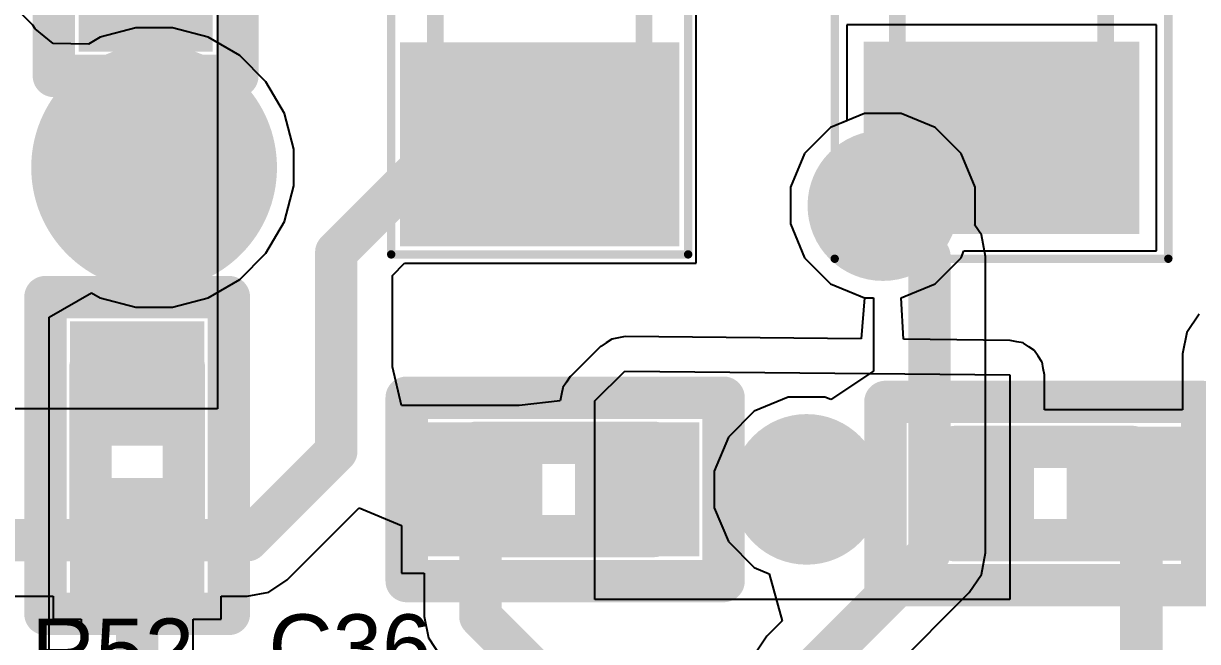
# Model space of a CAD drawing. Header units: inches. Extents: x 2.95 to 6.74, y 1.23 to 4.83.
# Drawn here: x 5.1212 to 5.3983, y 4.1571 to 4.303 of the extents above; entities that cross this region are included whole.
import ezdxf

# ---------------------------------------------------------------- set-up
doc = ezdxf.new("R2010")
doc.units = ezdxf.units.IN
doc.header["$MEASUREMENT"] = 0
for name, color, linetype in [('Bottom Layer', 5, 'Continuous'), ('Bottom Solder', 6, 'Continuous'), ('GND', 76, 'Continuous'), ('Mechanical 10', 56, 'Continuous'), ('Mechanical 12', 56, 'Continuous'), ('Mechanical 15', 56, 'Continuous'), ('PWR', 16, 'Continuous'), ('Top 3D Body', 56, 'Continuous'), ('Top Layer', 1, 'Continuous'), ('Top Overlay', 2, 'Continuous'), ('Top Paste', 8, 'Continuous'), ('Top Solder', 216, 'Continuous'), ('Via Holes', 16, 'Continuous')]:
    doc.layers.add(name, color=color, linetype=linetype)
doc.styles.add('Arial', font='', dxfattribs={"height": 0.2})
doc.styles.get('Arial').set_extended_font_data('Arial')

# ---------------------------------------------------------------- blocks, each defined once
blk = doc.blocks.new('RESC2012X50N_83')
at = {"layer": 'Top Layer'}
for points in [[(-0.05807, -0.02854), (-0.05807, 0.02854), (-0.02067, 0.02854), (-0.02067, -0.02854)], [(0.02067, -0.02854), (0.02067, 0.02854), (0.05807, 0.02854), (0.05807, -0.02854)]]:
    blk.add_hatch(color=1, dxfattribs=at).paths.add_polyline_path(points)
at = {"layer": 'Top Paste'}
for points in [[(-0.05807, -0.02854), (-0.05807, 0.02854), (-0.02067, 0.02854), (-0.02067, -0.02854)], [(0.02067, -0.02854), (0.02067, 0.02854), (0.05807, 0.02854), (0.05807, -0.02854)]]:
    blk.add_hatch(color=8, dxfattribs=at).paths.add_polyline_path(points)
at = {"layer": 'Top Solder'}
for points in [[(-0.06207, -0.03254), (-0.06207, 0.03254), (-0.01667, 0.03254), (-0.01667, -0.03254)], [(0.01667, -0.03254), (0.01667, 0.03254), (0.06207, 0.03254), (0.06207, -0.03254)]]:
    blk.add_hatch(color=216, dxfattribs=at).paths.add_polyline_path(points)
at = {"layer": 'Mechanical 15'}
for points in [[(-0.06791, -0.03937, 0.00197, 0.00197, 0), (-0.06791, 0.03937, 0.00197, 0.00197, 0)], [(0.06791, 0.03937, 0.00197, 0.00197, 0), (-0.06791, 0.03937, 0.00197, 0.00197, 0)], [(0.06791, -0.03937, 0.00197, 0.00197, 0), (0.06791, 0.03937, 0.00197, 0.00197, 0)], [(0.06791, -0.03937, 0.00197, 0.00197, 0), (-0.06791, -0.03937, 0.00197, 0.00197, 0)]]:
    blk.add_lwpolyline(points, format="xyseb", dxfattribs=at)
for points in [[(-0.06841, 0.03937, 0.000984, 0.000984, 1), (-0.06742, 0.03937, 0.000984, 0.000984, 1)], [(-0.06841, 0.03937, 0.000984, 0.000984, 1), (-0.06742, 0.03937, 0.000984, 0.000984, 1)], [(0.06742, 0.03937, 0.000984, 0.000984, 1), (0.06841, 0.03937, 0.000984, 0.000984, 1)], [(0.06742, 0.03937, 0.000984, 0.000984, 1), (0.06841, 0.03937, 0.000984, 0.000984, 1)], [(-0.06841, -0.03937, 0.000984, 0.000984, 1), (-0.06742, -0.03937, 0.000984, 0.000984, 1)], [(-0.06841, -0.03937, 0.000984, 0.000984, 1), (-0.06742, -0.03937, 0.000984, 0.000984, 1)], [(0.06742, -0.03937, 0.000984, 0.000984, 1), (0.06841, -0.03937, 0.000984, 0.000984, 1)], [(0.06742, -0.03937, 0.000984, 0.000984, 1), (0.06841, -0.03937, 0.000984, 0.000984, 1)]]:
    blk.add_lwpolyline(points, format="xyseb", close=True, dxfattribs=at)
at = {"layer": 'Top 3D Body'}
for points in [[(-0.04035, -0.02461, 0.00394, 0.00394, 0), (-0.04035, 0.02461, 0.00394, 0.00394, 0)], [(0.04035, 0.02461, 0.00394, 0.00394, 0), (-0.04035, 0.02461, 0.00394, 0.00394, 0)], [(0.04035, -0.02461, 0.00394, 0.00394, 0), (0.04035, 0.02461, 0.00394, 0.00394, 0)], [(0.04035, -0.02461, 0.00394, 0.00394, 0), (-0.04035, -0.02461, 0.00394, 0.00394, 0)]]:
    blk.add_lwpolyline(points, format="xyseb", dxfattribs=at)
for points in [[(-0.04134, 0.02461, 0.00197, 0.00197, 1), (-0.03937, 0.02461, 0.00197, 0.00197, 1)], [(-0.04134, 0.02461, 0.00197, 0.00197, 1), (-0.03937, 0.02461, 0.00197, 0.00197, 1)], [(0.03937, 0.02461, 0.00197, 0.00197, 1), (0.04134, 0.02461, 0.00197, 0.00197, 1)], [(0.03937, 0.02461, 0.00197, 0.00197, 1), (0.04134, 0.02461, 0.00197, 0.00197, 1)], [(-0.04134, -0.02461, 0.00197, 0.00197, 1), (-0.03937, -0.02461, 0.00197, 0.00197, 1)], [(-0.04134, -0.02461, 0.00197, 0.00197, 1), (-0.03937, -0.02461, 0.00197, 0.00197, 1)], [(0.03937, -0.02461, 0.00197, 0.00197, 1), (0.04134, -0.02461, 0.00197, 0.00197, 1)], [(0.03937, -0.02461, 0.00197, 0.00197, 1), (0.04134, -0.02461, 0.00197, 0.00197, 1)]]:
    blk.add_lwpolyline(points, format="xyseb", close=True, dxfattribs=at)
at = {"layer": 'Top Overlay'}
blk.add_lwpolyline([(0, -0.02067, 0.00787, 0.00787, 0), (0, 0.02067, 0.00787, 0.00787, 0)], format="xyseb", dxfattribs=at)
for points in [[(-0.00197, 0.02067, 0.00394, 0.00394, 1), (0.00197, 0.02067, 0.00394, 0.00394, 1)], [(-0.00197, -0.02067, 0.00394, 0.00394, 1), (0.00197, -0.02067, 0.00394, 0.00394, 1)]]:
    blk.add_lwpolyline(points, format="xyseb", close=True, dxfattribs=at)
blk = doc.blocks.new('CAPC1005X55N_141')
at = {"layer": 'Top Layer'}
for points in [[(-0.03063, 0.01181), (-0.00937, 0.01181), (-0.00937, -0.01181), (-0.03063, -0.01181)], [(0.00638, 0.01181), (0.02764, 0.01181), (0.02764, -0.01181), (0.00638, -0.01181)]]:
    blk.add_hatch(color=1, dxfattribs=at).paths.add_polyline_path(points)
at = {"layer": 'Top Paste'}
for points in [[(-0.03063, 0.01181), (-0.00937, 0.01181), (-0.00937, -0.01181), (-0.03063, -0.01181)], [(0.00638, 0.01181), (0.02764, 0.01181), (0.02764, -0.01181), (0.00638, -0.01181)]]:
    blk.add_hatch(color=8, dxfattribs=at).paths.add_polyline_path(points)
at = {"layer": 'Top Solder'}
for points in [[(-0.03465, 0.01583), (-0.00535, 0.01583), (-0.00535, -0.01583), (-0.03465, -0.01583)], [(0.00236, 0.01583), (0.03165, 0.01583), (0.03165, -0.01583), (0.00236, -0.01583)]]:
    blk.add_hatch(color=216, dxfattribs=at).paths.add_polyline_path(points)
at = {"layer": 'Mechanical 10'}
for points in [[(-0.02087, 0.01102, 0.01, 0.01, 0), (-0.02087, -0.01102, 0.01, 0.01, 0)], [(-0.02087, 0.01102, 0.01, 0.01, 0), (0.02087, 0.01102, 0.01, 0.01, 0)], [(0.02087, 0.01102, 0.01, 0.01, 0), (0.02087, -0.01102, 0.01, 0.01, 0)], [(-0.02087, -0.01102, 0.01, 0.01, 0), (0.02087, -0.01102, 0.01, 0.01, 0)]]:
    blk.add_lwpolyline(points, format="xyseb", dxfattribs=at)
for points in [[(-0.02337, 0.01102, 0.005, 0.005, 1), (-0.01837, 0.01102, 0.005, 0.005, 1)], [(-0.02337, 0.01102, 0.005, 0.005, 1), (-0.01837, 0.01102, 0.005, 0.005, 1)], [(0.01837, 0.01102, 0.005, 0.005, 1), (0.02337, 0.01102, 0.005, 0.005, 1)], [(0.01837, 0.01102, 0.005, 0.005, 1), (0.02337, 0.01102, 0.005, 0.005, 1)], [(-0.02337, -0.01102, 0.005, 0.005, 1), (-0.01837, -0.01102, 0.005, 0.005, 1)], [(-0.02337, -0.01102, 0.005, 0.005, 1), (-0.01837, -0.01102, 0.005, 0.005, 1)], [(0.01837, -0.01102, 0.005, 0.005, 1), (0.02337, -0.01102, 0.005, 0.005, 1)], [(0.01837, -0.01102, 0.005, 0.005, 1), (0.02337, -0.01102, 0.005, 0.005, 1)]]:
    blk.add_lwpolyline(points, format="xyseb", close=True, dxfattribs=at)
at = {"layer": 'Mechanical 12'}
for points in [[(-0.0374, 0.02165, 0.01, 0.01, 0), (-0.0374, -0.02165, 0.01, 0.01, 0)], [(-0.0374, 0.02165, 0.01, 0.01, 0), (0.0374, 0.02165, 0.01, 0.01, 0)], [(0.0374, 0.02165, 0.01, 0.01, 0), (0.0374, -0.02165, 0.01, 0.01, 0)], [(-0.0374, -0.02165, 0.01, 0.01, 0), (0.0374, -0.02165, 0.01, 0.01, 0)]]:
    blk.add_lwpolyline(points, format="xyseb", dxfattribs=at)
for points in [[(-0.0399, 0.02165, 0.005, 0.005, 1), (-0.0349, 0.02165, 0.005, 0.005, 1)], [(-0.0399, 0.02165, 0.005, 0.005, 1), (-0.0349, 0.02165, 0.005, 0.005, 1)], [(0.0349, 0.02165, 0.005, 0.005, 1), (0.0399, 0.02165, 0.005, 0.005, 1)], [(0.0349, 0.02165, 0.005, 0.005, 1), (0.0399, 0.02165, 0.005, 0.005, 1)], [(-0.0399, -0.02165, 0.005, 0.005, 1), (-0.0349, -0.02165, 0.005, 0.005, 1)], [(-0.0399, -0.02165, 0.005, 0.005, 1), (-0.0349, -0.02165, 0.005, 0.005, 1)], [(0.0349, -0.02165, 0.005, 0.005, 1), (0.0399, -0.02165, 0.005, 0.005, 1)], [(0.0349, -0.02165, 0.005, 0.005, 1), (0.0399, -0.02165, 0.005, 0.005, 1)]]:
    blk.add_lwpolyline(points, format="xyseb", close=True, dxfattribs=at)
blk = doc.blocks.new('CAPC2012X94N_145')
at = {"layer": 'Top Layer'}
for points in [[(-0.05197, -0.02894), (-0.05197, 0.02894), (-0.01181, 0.02894), (-0.01181, -0.02894)], [(0.01181, -0.02894), (0.01181, 0.02894), (0.05197, 0.02894), (0.05197, -0.02894)]]:
    blk.add_hatch(color=1, dxfattribs=at).paths.add_polyline_path(points)
at = {"layer": 'Top Paste'}
for points in [[(-0.05197, -0.02894), (-0.05197, 0.02894), (-0.01181, 0.02894), (-0.01181, -0.02894)], [(0.01181, -0.02894), (0.01181, 0.02894), (0.05197, 0.02894), (0.05197, -0.02894)]]:
    blk.add_hatch(color=8, dxfattribs=at).paths.add_polyline_path(points)
at = {"layer": 'Top Solder'}
for points in [[(-0.05597, -0.03294), (-0.05597, 0.03294), (-0.00781, 0.03294), (-0.00781, -0.03294)], [(0.00781, -0.03294), (0.00781, 0.03294), (0.05597, 0.03294), (0.05597, -0.03294)]]:
    blk.add_hatch(color=216, dxfattribs=at).paths.add_polyline_path(points)
at = {"layer": 'Mechanical 15'}
for points in [[(-0.05787, -0.03504, 0.00197, 0.00197, 0), (-0.05787, 0.03504, 0.00197, 0.00197, 0)], [(0.05787, 0.03504, 0.00197, 0.00197, 0), (-0.05787, 0.03504, 0.00197, 0.00197, 0)], [(0.05787, -0.03504, 0.00197, 0.00197, 0), (0.05787, 0.03504, 0.00197, 0.00197, 0)], [(0.05787, -0.03504, 0.00197, 0.00197, 0), (-0.05787, -0.03504, 0.00197, 0.00197, 0)]]:
    blk.add_lwpolyline(points, format="xyseb", dxfattribs=at)
for points in [[(-0.05837, 0.03504, 0.000984, 0.000984, 1), (-0.05738, 0.03504, 0.000984, 0.000984, 1)], [(-0.05837, 0.03504, 0.000984, 0.000984, 1), (-0.05738, 0.03504, 0.000984, 0.000984, 1)], [(0.05738, 0.03504, 0.000984, 0.000984, 1), (0.05837, 0.03504, 0.000984, 0.000984, 1)], [(0.05738, 0.03504, 0.000984, 0.000984, 1), (0.05837, 0.03504, 0.000984, 0.000984, 1)], [(-0.05837, -0.03504, 0.000984, 0.000984, 1), (-0.05738, -0.03504, 0.000984, 0.000984, 1)], [(-0.05837, -0.03504, 0.000984, 0.000984, 1), (-0.05738, -0.03504, 0.000984, 0.000984, 1)], [(0.05738, -0.03504, 0.000984, 0.000984, 1), (0.05837, -0.03504, 0.000984, 0.000984, 1)], [(0.05738, -0.03504, 0.000984, 0.000984, 1), (0.05837, -0.03504, 0.000984, 0.000984, 1)]]:
    blk.add_lwpolyline(points, format="xyseb", close=True, dxfattribs=at)
at = {"layer": 'Top 3D Body'}
for points in [[(-0.03957, -0.02461, 0.00394, 0.00394, 0), (-0.03957, 0.02461, 0.00394, 0.00394, 0)], [(0.03957, 0.02461, 0.00394, 0.00394, 0), (-0.03957, 0.02461, 0.00394, 0.00394, 0)], [(0.03957, -0.02461, 0.00394, 0.00394, 0), (0.03957, 0.02461, 0.00394, 0.00394, 0)], [(0.03957, -0.02461, 0.00394, 0.00394, 0), (-0.03957, -0.02461, 0.00394, 0.00394, 0)]]:
    blk.add_lwpolyline(points, format="xyseb", dxfattribs=at)
for points in [[(-0.04055, 0.02461, 0.00197, 0.00197, 1), (-0.03858, 0.02461, 0.00197, 0.00197, 1)], [(-0.04055, 0.02461, 0.00197, 0.00197, 1), (-0.03858, 0.02461, 0.00197, 0.00197, 1)], [(0.03858, 0.02461, 0.00197, 0.00197, 1), (0.04055, 0.02461, 0.00197, 0.00197, 1)], [(0.03858, 0.02461, 0.00197, 0.00197, 1), (0.04055, 0.02461, 0.00197, 0.00197, 1)], [(-0.04055, -0.02461, 0.00197, 0.00197, 1), (-0.03858, -0.02461, 0.00197, 0.00197, 1)], [(-0.04055, -0.02461, 0.00197, 0.00197, 1), (-0.03858, -0.02461, 0.00197, 0.00197, 1)], [(0.03858, -0.02461, 0.00197, 0.00197, 1), (0.04055, -0.02461, 0.00197, 0.00197, 1)], [(0.03858, -0.02461, 0.00197, 0.00197, 1), (0.04055, -0.02461, 0.00197, 0.00197, 1)]]:
    blk.add_lwpolyline(points, format="xyseb", close=True, dxfattribs=at)
blk = doc.blocks.new('CAPC1005X55N_149')
at = {"layer": 'Top Layer'}
for points in [[(-0.03063, 0.01181), (-0.00937, 0.01181), (-0.00937, -0.01181), (-0.03063, -0.01181)], [(0.00638, 0.01181), (0.02764, 0.01181), (0.02764, -0.01181), (0.00638, -0.01181)]]:
    blk.add_hatch(color=1, dxfattribs=at).paths.add_polyline_path(points)
at = {"layer": 'Top Paste'}
for points in [[(-0.03063, 0.01181), (-0.00937, 0.01181), (-0.00937, -0.01181), (-0.03063, -0.01181)], [(0.00638, 0.01181), (0.02764, 0.01181), (0.02764, -0.01181), (0.00638, -0.01181)]]:
    blk.add_hatch(color=8, dxfattribs=at).paths.add_polyline_path(points)
at = {"layer": 'Top Solder'}
for points in [[(-0.03465, 0.01583), (-0.00535, 0.01583), (-0.00535, -0.01583), (-0.03465, -0.01583)], [(0.00236, 0.01583), (0.03165, 0.01583), (0.03165, -0.01583), (0.00236, -0.01583)]]:
    blk.add_hatch(color=216, dxfattribs=at).paths.add_polyline_path(points)
at = {"layer": 'Mechanical 10'}
for points in [[(-0.02087, -0.01102, 0.01, 0.01, 0), (-0.02087, 0.01102, 0.01, 0.01, 0)], [(0.02087, 0.01102, 0.01, 0.01, 0), (-0.02087, 0.01102, 0.01, 0.01, 0)], [(0.02087, -0.01102, 0.01, 0.01, 0), (0.02087, 0.01102, 0.01, 0.01, 0)], [(0.02087, -0.01102, 0.01, 0.01, 0), (-0.02087, -0.01102, 0.01, 0.01, 0)]]:
    blk.add_lwpolyline(points, format="xyseb", dxfattribs=at)
for points in [[(-0.02337, 0.01102, 0.005, 0.005, 1), (-0.01837, 0.01102, 0.005, 0.005, 1)], [(-0.02337, 0.01102, 0.005, 0.005, 1), (-0.01837, 0.01102, 0.005, 0.005, 1)], [(0.01837, 0.01102, 0.005, 0.005, 1), (0.02337, 0.01102, 0.005, 0.005, 1)], [(0.01837, 0.01102, 0.005, 0.005, 1), (0.02337, 0.01102, 0.005, 0.005, 1)], [(-0.02337, -0.01102, 0.005, 0.005, 1), (-0.01837, -0.01102, 0.005, 0.005, 1)], [(-0.02337, -0.01102, 0.005, 0.005, 1), (-0.01837, -0.01102, 0.005, 0.005, 1)], [(0.01837, -0.01102, 0.005, 0.005, 1), (0.02337, -0.01102, 0.005, 0.005, 1)], [(0.01837, -0.01102, 0.005, 0.005, 1), (0.02337, -0.01102, 0.005, 0.005, 1)]]:
    blk.add_lwpolyline(points, format="xyseb", close=True, dxfattribs=at)
at = {"layer": 'Mechanical 12'}
for points in [[(-0.0374, -0.02165, 0.01, 0.01, 0), (-0.0374, 0.02165, 0.01, 0.01, 0)], [(0.0374, 0.02165, 0.01, 0.01, 0), (-0.0374, 0.02165, 0.01, 0.01, 0)], [(0.0374, -0.02165, 0.01, 0.01, 0), (0.0374, 0.02165, 0.01, 0.01, 0)], [(0.0374, -0.02165, 0.01, 0.01, 0), (-0.0374, -0.02165, 0.01, 0.01, 0)]]:
    blk.add_lwpolyline(points, format="xyseb", dxfattribs=at)
for points in [[(-0.0399, 0.02165, 0.005, 0.005, 1), (-0.0349, 0.02165, 0.005, 0.005, 1)], [(-0.0399, 0.02165, 0.005, 0.005, 1), (-0.0349, 0.02165, 0.005, 0.005, 1)], [(0.0349, 0.02165, 0.005, 0.005, 1), (0.0399, 0.02165, 0.005, 0.005, 1)], [(0.0349, 0.02165, 0.005, 0.005, 1), (0.0399, 0.02165, 0.005, 0.005, 1)], [(-0.0399, -0.02165, 0.005, 0.005, 1), (-0.0349, -0.02165, 0.005, 0.005, 1)], [(-0.0399, -0.02165, 0.005, 0.005, 1), (-0.0349, -0.02165, 0.005, 0.005, 1)], [(0.0349, -0.02165, 0.005, 0.005, 1), (0.0399, -0.02165, 0.005, 0.005, 1)], [(0.0349, -0.02165, 0.005, 0.005, 1), (0.0399, -0.02165, 0.005, 0.005, 1)]]:
    blk.add_lwpolyline(points, format="xyseb", close=True, dxfattribs=at)
blk = doc.blocks.new('CAPC1005X55N_155')
at = {"layer": 'Top Layer'}
for points in [[(-0.03063, 0.01181), (-0.00937, 0.01181), (-0.00937, -0.01181), (-0.03063, -0.01181)], [(0.00638, 0.01181), (0.02764, 0.01181), (0.02764, -0.01181), (0.00638, -0.01181)]]:
    blk.add_hatch(color=1, dxfattribs=at).paths.add_polyline_path(points)
at = {"layer": 'Top Paste'}
for points in [[(-0.03063, 0.01181), (-0.00937, 0.01181), (-0.00937, -0.01181), (-0.03063, -0.01181)], [(0.00638, 0.01181), (0.02764, 0.01181), (0.02764, -0.01181), (0.00638, -0.01181)]]:
    blk.add_hatch(color=8, dxfattribs=at).paths.add_polyline_path(points)
at = {"layer": 'Top Solder'}
for points in [[(-0.03465, 0.01583), (-0.00535, 0.01583), (-0.00535, -0.01583), (-0.03465, -0.01583)], [(0.00236, 0.01583), (0.03165, 0.01583), (0.03165, -0.01583), (0.00236, -0.01583)]]:
    blk.add_hatch(color=216, dxfattribs=at).paths.add_polyline_path(points)
at = {"layer": 'Mechanical 10'}
for points in [[(-0.02087, 0.01102, 0.01, 0.01, 0), (-0.02087, -0.01102, 0.01, 0.01, 0)], [(0.02087, 0.01102, 0.01, 0.01, 0), (-0.02087, 0.01102, 0.01, 0.01, 0)], [(0.02087, 0.01102, 0.01, 0.01, 0), (0.02087, -0.01102, 0.01, 0.01, 0)], [(0.02087, -0.01102, 0.01, 0.01, 0), (-0.02087, -0.01102, 0.01, 0.01, 0)]]:
    blk.add_lwpolyline(points, format="xyseb", dxfattribs=at)
for points in [[(-0.02337, 0.01102, 0.005, 0.005, 1), (-0.01837, 0.01102, 0.005, 0.005, 1)], [(-0.02337, 0.01102, 0.005, 0.005, 1), (-0.01837, 0.01102, 0.005, 0.005, 1)], [(0.01837, 0.01102, 0.005, 0.005, 1), (0.02337, 0.01102, 0.005, 0.005, 1)], [(0.01837, 0.01102, 0.005, 0.005, 1), (0.02337, 0.01102, 0.005, 0.005, 1)], [(-0.02337, -0.01102, 0.005, 0.005, 1), (-0.01837, -0.01102, 0.005, 0.005, 1)], [(-0.02337, -0.01102, 0.005, 0.005, 1), (-0.01837, -0.01102, 0.005, 0.005, 1)], [(0.01837, -0.01102, 0.005, 0.005, 1), (0.02337, -0.01102, 0.005, 0.005, 1)], [(0.01837, -0.01102, 0.005, 0.005, 1), (0.02337, -0.01102, 0.005, 0.005, 1)]]:
    blk.add_lwpolyline(points, format="xyseb", close=True, dxfattribs=at)
at = {"layer": 'Mechanical 12'}
for points in [[(-0.0374, 0.02165, 0.01, 0.01, 0), (-0.0374, -0.02165, 0.01, 0.01, 0)], [(0.0374, 0.02165, 0.01, 0.01, 0), (-0.0374, 0.02165, 0.01, 0.01, 0)], [(0.0374, 0.02165, 0.01, 0.01, 0), (0.0374, -0.02165, 0.01, 0.01, 0)], [(0.0374, -0.02165, 0.01, 0.01, 0), (-0.0374, -0.02165, 0.01, 0.01, 0)]]:
    blk.add_lwpolyline(points, format="xyseb", dxfattribs=at)
for points in [[(-0.0399, 0.02165, 0.005, 0.005, 1), (-0.0349, 0.02165, 0.005, 0.005, 1)], [(-0.0399, 0.02165, 0.005, 0.005, 1), (-0.0349, 0.02165, 0.005, 0.005, 1)], [(0.0349, 0.02165, 0.005, 0.005, 1), (0.0399, 0.02165, 0.005, 0.005, 1)], [(0.0349, 0.02165, 0.005, 0.005, 1), (0.0399, 0.02165, 0.005, 0.005, 1)], [(-0.0399, -0.02165, 0.005, 0.005, 1), (-0.0349, -0.02165, 0.005, 0.005, 1)], [(-0.0399, -0.02165, 0.005, 0.005, 1), (-0.0349, -0.02165, 0.005, 0.005, 1)], [(0.0349, -0.02165, 0.005, 0.005, 1), (0.0399, -0.02165, 0.005, 0.005, 1)], [(0.0349, -0.02165, 0.005, 0.005, 1), (0.0399, -0.02165, 0.005, 0.005, 1)]]:
    blk.add_lwpolyline(points, format="xyseb", close=True, dxfattribs=at)
blk = doc.blocks.new('CAPC1005X55N_161')
at = {"layer": 'Top Layer'}
for points in [[(-0.03063, 0.01181), (-0.00937, 0.01181), (-0.00937, -0.01181), (-0.03063, -0.01181)], [(0.00638, 0.01181), (0.02764, 0.01181), (0.02764, -0.01181), (0.00638, -0.01181)]]:
    blk.add_hatch(color=1, dxfattribs=at).paths.add_polyline_path(points)
at = {"layer": 'Top Paste'}
for points in [[(-0.03063, 0.01181), (-0.00937, 0.01181), (-0.00937, -0.01181), (-0.03063, -0.01181)], [(0.00638, 0.01181), (0.02764, 0.01181), (0.02764, -0.01181), (0.00638, -0.01181)]]:
    blk.add_hatch(color=8, dxfattribs=at).paths.add_polyline_path(points)
at = {"layer": 'Top Solder'}
for points in [[(-0.03465, 0.01583), (-0.00535, 0.01583), (-0.00535, -0.01583), (-0.03465, -0.01583)], [(0.00236, 0.01583), (0.03165, 0.01583), (0.03165, -0.01583), (0.00236, -0.01583)]]:
    blk.add_hatch(color=216, dxfattribs=at).paths.add_polyline_path(points)
at = {"layer": 'Mechanical 10'}
for points in [[(-0.02087, -0.01102, 0.01, 0.01, 0), (-0.02087, 0.01102, 0.01, 0.01, 0)], [(-0.02087, 0.01102, 0.01, 0.01, 0), (0.02087, 0.01102, 0.01, 0.01, 0)], [(0.02087, -0.01102, 0.01, 0.01, 0), (0.02087, 0.01102, 0.01, 0.01, 0)], [(-0.02087, -0.01102, 0.01, 0.01, 0), (0.02087, -0.01102, 0.01, 0.01, 0)]]:
    blk.add_lwpolyline(points, format="xyseb", dxfattribs=at)
for points in [[(-0.02337, 0.01102, 0.005, 0.005, 1), (-0.01837, 0.01102, 0.005, 0.005, 1)], [(-0.02337, 0.01102, 0.005, 0.005, 1), (-0.01837, 0.01102, 0.005, 0.005, 1)], [(0.01837, 0.01102, 0.005, 0.005, 1), (0.02337, 0.01102, 0.005, 0.005, 1)], [(0.01837, 0.01102, 0.005, 0.005, 1), (0.02337, 0.01102, 0.005, 0.005, 1)], [(-0.02337, -0.01102, 0.005, 0.005, 1), (-0.01837, -0.01102, 0.005, 0.005, 1)], [(-0.02337, -0.01102, 0.005, 0.005, 1), (-0.01837, -0.01102, 0.005, 0.005, 1)], [(0.01837, -0.01102, 0.005, 0.005, 1), (0.02337, -0.01102, 0.005, 0.005, 1)], [(0.01837, -0.01102, 0.005, 0.005, 1), (0.02337, -0.01102, 0.005, 0.005, 1)]]:
    blk.add_lwpolyline(points, format="xyseb", close=True, dxfattribs=at)
at = {"layer": 'Mechanical 12'}
for points in [[(-0.0374, -0.02165, 0.01, 0.01, 0), (-0.0374, 0.02165, 0.01, 0.01, 0)], [(-0.0374, 0.02165, 0.01, 0.01, 0), (0.0374, 0.02165, 0.01, 0.01, 0)], [(0.0374, -0.02165, 0.01, 0.01, 0), (0.0374, 0.02165, 0.01, 0.01, 0)], [(-0.0374, -0.02165, 0.01, 0.01, 0), (0.0374, -0.02165, 0.01, 0.01, 0)]]:
    blk.add_lwpolyline(points, format="xyseb", dxfattribs=at)
for points in [[(-0.0399, 0.02165, 0.005, 0.005, 1), (-0.0349, 0.02165, 0.005, 0.005, 1)], [(-0.0399, 0.02165, 0.005, 0.005, 1), (-0.0349, 0.02165, 0.005, 0.005, 1)], [(0.0349, 0.02165, 0.005, 0.005, 1), (0.0399, 0.02165, 0.005, 0.005, 1)], [(0.0349, 0.02165, 0.005, 0.005, 1), (0.0399, 0.02165, 0.005, 0.005, 1)], [(-0.0399, -0.02165, 0.005, 0.005, 1), (-0.0349, -0.02165, 0.005, 0.005, 1)], [(-0.0399, -0.02165, 0.005, 0.005, 1), (-0.0349, -0.02165, 0.005, 0.005, 1)], [(0.0349, -0.02165, 0.005, 0.005, 1), (0.0399, -0.02165, 0.005, 0.005, 1)], [(0.0349, -0.02165, 0.005, 0.005, 1), (0.0399, -0.02165, 0.005, 0.005, 1)]]:
    blk.add_lwpolyline(points, format="xyseb", close=True, dxfattribs=at)

msp = doc.modelspace()

# ---------------------------------------------------------------- hatches: boundary and pattern name
at = {"layer": 'Bottom Layer'}
h = msp.add_hatch(color=5, dxfattribs=at)
edge = h.paths.add_edge_path()
edge.add_arc((5.152, 4.269), 0.025, 0, 360)
h = msp.add_hatch(color=5, dxfattribs=at)
edge = h.paths.add_edge_path()
edge.add_arc((5.324, 4.26), 0.01378, 0, 360)
h = msp.add_hatch(color=5, dxfattribs=at)
edge = h.paths.add_edge_path()
edge.add_arc((5.306, 4.193), 0.01378, 0, 360)
at = {"layer": 'Bottom Solder'}
h = msp.add_hatch(color=6, dxfattribs=at)
edge = h.paths.add_edge_path()
edge.add_arc((5.152, 4.269), 0.029, 0, 360)
h = msp.add_hatch(color=6, dxfattribs=at)
edge = h.paths.add_edge_path()
edge.add_arc((5.324, 4.26), 0.01778, 0, 360)
h = msp.add_hatch(color=6, dxfattribs=at)
edge = h.paths.add_edge_path()
edge.add_arc((5.306, 4.193), 0.01778, 0, 360)
at = {"layer": 'GND'}
h = msp.add_hatch(color=76, dxfattribs=at)
edge = h.paths.add_edge_path()
edge.add_arc((5.324, 4.26), 0.01591, 0, 360)
at = {"layer": 'PWR'}
h = msp.add_hatch(color=16, dxfattribs=at)
edge = h.paths.add_edge_path()
edge.add_arc((5.152, 4.269), 0.024, 0, 360)
h = msp.add_hatch(color=16, dxfattribs=at)
edge = h.paths.add_edge_path()
edge.add_arc((5.324, 4.26), 0.01591, 0, 360)
h = msp.add_hatch(color=16, dxfattribs=at)
edge = h.paths.add_edge_path()
edge.add_arc((5.306, 4.193), 0.01591, 0, 360)
at = {"layer": 'Top Layer'}
h = msp.add_hatch(color=1, dxfattribs=at)
edge = h.paths.add_edge_path()
edge.add_arc((5.152, 4.269), 0.025, 0, 360)
h = msp.add_hatch(color=1, dxfattribs=at)
edge = h.paths.add_edge_path()
edge.add_arc((5.324, 4.26), 0.01378, 0, 360)
h = msp.add_hatch(color=1, dxfattribs=at)
edge = h.paths.add_edge_path()
edge.add_arc((5.306, 4.193), 0.01378, 0, 360)
at = {"layer": 'Top Solder'}
h = msp.add_hatch(color=216, dxfattribs=at)
edge = h.paths.add_edge_path()
edge.add_arc((5.152, 4.269), 0.029, 0, 360)
h = msp.add_hatch(color=216, dxfattribs=at)
edge = h.paths.add_edge_path()
edge.add_arc((5.324, 4.26), 0.01778, 0, 360)
h = msp.add_hatch(color=216, dxfattribs=at)
edge = h.paths.add_edge_path()
edge.add_arc((5.306, 4.193), 0.01778, 0, 360)
at = {"layer": 'Via Holes'}
h = msp.add_hatch(color=7, dxfattribs=at)
edge = h.paths.add_edge_path()
edge.add_arc((5.152, 4.269), 0.014, 0, 360)
h = msp.add_hatch(color=7, dxfattribs=at)
edge = h.paths.add_edge_path()
edge.add_arc((5.324, 4.26), 0.00591, 0, 360)
h = msp.add_hatch(color=7, dxfattribs=at)
edge = h.paths.add_edge_path()
edge.add_arc((5.306, 4.193), 0.00591, 0, 360)

# ---------------------------------------------------------------- linework, layer by layer
at = {"layer": 'Bottom Layer'}
for p, q in [((5.12337, 4.30262), (5.1197, 4.30629)), ((5.12395, 4.30176), (5.12337, 4.30262)), ((5.12821, 4.29829), (5.12395, 4.30176)), ((5.14766, 4.302), (5.13926, 4.29975)), ((5.15634, 4.302), (5.14766, 4.302)), ((5.16474, 4.29975), (5.15634, 4.302)), ((5.13648, 4.29814), (5.12821, 4.29829)), ((5.13926, 4.29975), (5.13648, 4.29814)), ((5.17226, 4.29541), (5.16474, 4.29975)), ((5.17841, 4.28926), (5.17226, 4.29541)), ((5.18275, 4.28174), (5.17841, 4.28926)), ((5.185, 4.27334), (5.18275, 4.28174)), ((5.31967, 4.28178), (5.31166, 4.27846)), ((5.32833, 4.28178), (5.31967, 4.28178)), ((5.33634, 4.27846), (5.32833, 4.28178)), ((5.31166, 4.27846), (5.30554, 4.27234)), ((5.34246, 4.27234), (5.33634, 4.27846)), ((5.185, 4.26466), (5.185, 4.27334)), ((5.30554, 4.27234), (5.30222, 4.26433)), ((5.34578, 4.26433), (5.34246, 4.27234)), ((5.18275, 4.25626), (5.185, 4.26466)), ((5.30222, 4.26433), (5.30222, 4.25567)), ((5.34578, 4.25567), (5.34578, 4.26433)), ((5.17841, 4.24874), (5.18275, 4.25626)), ((5.30222, 4.25567), (5.30554, 4.24766)), ((5.34568, 4.25542), (5.34578, 4.25567)), ((5.34725, 4.25307), (5.34568, 4.25542)), ((5.34825, 4.248), (5.34725, 4.25307)), ((5.17226, 4.24259), (5.17841, 4.24874)), ((5.34825, 4.178), (5.34825, 4.248)), ((5.30554, 4.24766), (5.31166, 4.24154)), ((5.16474, 4.23825), (5.17226, 4.24259)), ((5.12725, 4.23363), (5.13725, 4.23941)), ((5.13725, 4.23941), (5.13926, 4.23825)), ((5.31166, 4.24154), (5.31967, 4.23822)), ((5.13926, 4.23825), (5.14766, 4.236)), ((5.15634, 4.236), (5.16474, 4.23825)), ((5.31967, 4.23822), (5.32175, 4.23822)), ((5.32175, 4.23822), (5.32175, 4.22088)), ((5.14766, 4.236), (5.15634, 4.236)), ((5.12725, 3.803), (5.12725, 4.23363)), ((5.32175, 4.22088), (5.31175, 4.21419)), ((5.30167, 4.21478), (5.29366, 4.21146)), ((5.31033, 4.21478), (5.30167, 4.21478)), ((5.31175, 4.21419), (5.31033, 4.21478)), ((5.29366, 4.21146), (5.28754, 4.20534)), ((5.28754, 4.20534), (5.28422, 4.19733)), ((5.28422, 4.19733), (5.28422, 4.18867)), ((5.28422, 4.18867), (5.28754, 4.18066)), ((5.28754, 4.18066), (5.29366, 4.17454)), ((5.34725, 4.17293), (5.34825, 4.178)), ((5.29366, 4.17454), (5.29719, 4.17308)), ((5.29719, 4.17308), (5.30024, 4.16198)), ((5.34437, 4.16863), (5.34725, 4.17293)), ((5.32427, 4.14853), (5.34437, 4.16863)), ((5.30024, 4.16198), (5.29663, 4.15837)), ((5.29663, 4.15837), (5.29375, 4.15407))]:
    msp.add_line(p, q, dxfattribs=at)
for points in [[(5.324, 4.259, 0.01, 0.01, 0), (5.335, 4.248, 0.01, 0.01, 0)], [(5.335, 4.178, 0.01, 0.01, 0), (5.335, 4.248, 0.01, 0.01, 0)], [(5.306, 4.149, 0.01, 0.01, 0), (5.335, 4.178, 0.01, 0.01, 0)]]:
    msp.add_lwpolyline(points, format="xyseb", dxfattribs=at)
for points in [[(5.3215, 4.259, 0.005, 0.005, 1), (5.3265, 4.259, 0.005, 0.005, 1)], [(5.3325, 4.248, 0.005, 0.005, 1), (5.3375, 4.248, 0.005, 0.005, 1)], [(5.3325, 4.248, 0.005, 0.005, 1), (5.3375, 4.248, 0.005, 0.005, 1)], [(5.3325, 4.178, 0.005, 0.005, 1), (5.3375, 4.178, 0.005, 0.005, 1)], [(5.3325, 4.178, 0.005, 0.005, 1), (5.3375, 4.178, 0.005, 0.005, 1)]]:
    msp.add_lwpolyline(points, format="xyseb", close=True, dxfattribs=at)
at = {"layer": 'Top Layer'}
for p, q in [((5.167, 4.322), (5.167, 4.212)), ((5.27994, 4.30254), (5.27994, 4.31017)), ((5.27994, 4.24639), (5.27994, 4.30254)), ((5.27994, 4.30254), (5.27994, 4.30254)), ((5.38854, 4.3027), (5.31546, 4.3027)), ((5.31546, 4.3027), (5.31546, 4.28004)), ((5.38854, 4.2493), (5.38854, 4.3027)), ((5.31166, 4.27846), (5.30554, 4.27234)), ((5.31546, 4.28004), (5.31166, 4.27846)), ((5.30554, 4.27234), (5.30222, 4.26433)), ((5.30222, 4.26433), (5.30222, 4.25567)), ((5.30222, 4.25567), (5.30554, 4.24766)), ((5.34246, 4.24766), (5.34314, 4.2493)), ((5.34314, 4.2493), (5.38854, 4.2493)), ((5.20825, 4.24351), (5.21113, 4.24639)), ((5.21113, 4.24639), (5.27994, 4.24639)), ((5.30554, 4.24766), (5.31166, 4.24154)), ((5.33634, 4.24154), (5.34246, 4.24766)), ((5.20825, 4.22193), (5.20825, 4.24351)), ((5.31166, 4.24154), (5.31868, 4.23863)), ((5.32926, 4.2386), (5.33634, 4.24154)), ((5.31868, 4.23863), (5.31967, 4.23822)), ((5.31967, 4.23822), (5.31891, 4.22853)), ((5.32833, 4.23822), (5.32926, 4.2386)), ((5.32885, 4.22844), (5.32833, 4.23822)), ((5.39863, 4.23437), (5.39575, 4.23007)), ((5.26002, 4.22848), (5.25871, 4.22761)), ((5.26004, 4.22848), (5.26002, 4.22848)), ((5.26006, 4.2285), (5.26004, 4.22848)), ((5.2616, 4.22879), (5.26006, 4.2285)), ((5.26315, 4.22909), (5.2616, 4.22879)), ((5.26317, 4.22908), (5.26315, 4.22909)), ((5.26319, 4.22909), (5.26317, 4.22908)), ((5.31891, 4.22853), (5.26319, 4.22909)), ((5.35408, 4.22819), (5.32885, 4.22844)), ((5.39575, 4.23007), (5.39475, 4.225)), ((5.25737, 4.22673), (5.25026, 4.21969)), ((5.25738, 4.22674), (5.25737, 4.22673)), ((5.2574, 4.22675), (5.25738, 4.22674)), ((5.25871, 4.22761), (5.2574, 4.22675)), ((5.3556, 4.22787), (5.35408, 4.22819)), ((5.35712, 4.22757), (5.3556, 4.22787)), ((5.35716, 4.22754), (5.35712, 4.22757)), ((5.3572, 4.22753), (5.35716, 4.22754)), ((5.35848, 4.22666), (5.3572, 4.22753)), ((5.35977, 4.2258), (5.35848, 4.22666)), ((5.35979, 4.22576), (5.35977, 4.2258)), ((5.35982, 4.22574), (5.35979, 4.22576)), ((5.36068, 4.22444), (5.35982, 4.22574)), ((5.36154, 4.22315), (5.36068, 4.22444)), ((5.36154, 4.22311), (5.36154, 4.22315)), ((5.36157, 4.22308), (5.36154, 4.22311)), ((5.36185, 4.22155), (5.36157, 4.22308)), ((5.39475, 4.225), (5.39475, 4.21181)), ((5.21038, 4.21281), (5.20825, 4.22193)), ((5.256, 4.21389), (5.26311, 4.22093)), ((5.26311, 4.22093), (5.354, 4.22003)), ((5.354, 4.22003), (5.354, 4.167)), ((5.36216, 4.22003), (5.36185, 4.22155)), ((5.36216, 4.21181), (5.36216, 4.22003)), ((5.24935, 4.21834), (5.24848, 4.21705)), ((5.25023, 4.21966), (5.24935, 4.21834)), ((5.25025, 4.21967), (5.25023, 4.21966)), ((5.25026, 4.21969), (5.25025, 4.21967)), ((5.24816, 4.21548), (5.24784, 4.21393)), ((5.24846, 4.21701), (5.24816, 4.21548)), ((5.24848, 4.21703), (5.24846, 4.21701)), ((5.24848, 4.21705), (5.24848, 4.21703)), ((5.167, 4.212), (5.074, 4.212)), ((5.23818, 4.21281), (5.21038, 4.21281)), ((5.24784, 4.21393), (5.23818, 4.21281)), ((5.256, 4.167), (5.256, 4.21389)), ((5.39475, 4.21181), (5.36216, 4.21181)), ((5.18337, 4.17163), (5.20038, 4.18863)), ((5.20038, 4.18863), (5.21038, 4.18449)), ((5.21038, 4.18449), (5.21038, 4.17319)), ((5.21038, 4.17319), (5.21575, 4.17319)), ((5.21575, 4.17319), (5.21575, 4.163)), ((5.17907, 4.16875), (5.18337, 4.17163)), ((5.10949, 4.16775), (5.12819, 4.16775)), ((5.12819, 4.16775), (5.12819, 4.16237)), ((5.16781, 4.16237), (5.16781, 4.16775)), ((5.16781, 4.16775), (5.174, 4.16775)), ((5.174, 4.16775), (5.17907, 4.16875)), ((5.354, 4.167), (5.256, 4.167)), ((5.12819, 4.16237), (5.13475, 4.16237)), ((5.13475, 4.16237), (5.13475, 4.04976)), ((5.16125, 4.06388), (5.16125, 4.16237)), ((5.16125, 4.16237), (5.16781, 4.16237)), ((5.21575, 4.163), (5.21675, 4.15793)), ((5.21675, 4.15793), (5.21963, 4.15363))]:
    msp.add_line(p, q, dxfattribs=at)
for points in [[(5.243, 4.271, 0.01, 0.01, 0), (5.243, 4.27446, 0.01, 0.01, 0)], [(5.242, 4.27, 0.01, 0.01, 0), (5.243, 4.271, 0.01, 0.01, 0)], [(5.195, 4.249, 0.01, 0.01, 0), (5.216, 4.27, 0.01, 0.01, 0)], [(5.216, 4.27, 0.01, 0.01, 0), (5.242, 4.27, 0.01, 0.01, 0)], [(5.195, 4.202, 0.01, 0.01, 0), (5.195, 4.249, 0.01, 0.01, 0)], [(5.174, 4.181, 0.01, 0.01, 0), (5.195, 4.202, 0.01, 0.01, 0)], [(5.229, 4.19299, 0.01, 0.01, 0), (5.22901, 4.193, 0.01, 0.01, 0)], [(5.229, 4.163, 0.01, 0.01, 0), (5.229, 4.19299, 0.01, 0.01, 0)], [(5.38199, 4.192, 0.01, 0.01, 0), (5.383, 4.192, 0.01, 0.01, 0)], [(5.383, 4.192, 0.01, 0.01, 0), (5.385, 4.19, 0.01, 0.01, 0)], [(5.385, 4.115, 0.01, 0.01, 0), (5.385, 4.19, 0.01, 0.01, 0)], [(5.104, 4.181, 0.01, 0.01, 0), (5.148, 4.181, 0.01, 0.01, 0)], [(5.14682, 4.181, 0.01, 0.01, 0), (5.148, 4.17982, 0.01, 0.01, 0)], [(5.148, 4.04427, 0.01, 0.01, 0), (5.148, 4.17982, 0.01, 0.01, 0)], [(5.149, 4.181, 0.01, 0.01, 0), (5.174, 4.181, 0.01, 0.01, 0)], [(5.229, 4.163, 0.01, 0.01, 0), (5.284, 4.108, 0.01, 0.01, 0)]]:
    msp.add_lwpolyline(points, format="xyseb", dxfattribs=at)
for points in [[(5.2405, 4.27446, 0.005, 0.005, 1), (5.2455, 4.27446, 0.005, 0.005, 1)], [(5.2405, 4.271, 0.005, 0.005, 1), (5.2455, 4.271, 0.005, 0.005, 1)], [(5.2405, 4.271, 0.005, 0.005, 1), (5.2455, 4.271, 0.005, 0.005, 1)], [(5.2135, 4.27, 0.005, 0.005, 1), (5.2185, 4.27, 0.005, 0.005, 1)], [(5.2135, 4.27, 0.005, 0.005, 1), (5.2185, 4.27, 0.005, 0.005, 1)], [(5.2395, 4.27, 0.005, 0.005, 1), (5.2445, 4.27, 0.005, 0.005, 1)], [(5.2395, 4.27, 0.005, 0.005, 1), (5.2445, 4.27, 0.005, 0.005, 1)], [(5.1925, 4.249, 0.005, 0.005, 1), (5.1975, 4.249, 0.005, 0.005, 1)], [(5.1925, 4.249, 0.005, 0.005, 1), (5.1975, 4.249, 0.005, 0.005, 1)], [(5.1925, 4.202, 0.005, 0.005, 1), (5.1975, 4.202, 0.005, 0.005, 1)], [(5.1925, 4.202, 0.005, 0.005, 1), (5.1975, 4.202, 0.005, 0.005, 1)], [(5.2265, 4.19299, 0.005, 0.005, 1), (5.2315, 4.19299, 0.005, 0.005, 1)], [(5.2265, 4.19299, 0.005, 0.005, 1), (5.2315, 4.19299, 0.005, 0.005, 1)], [(5.22651, 4.193, 0.005, 0.005, 1), (5.23151, 4.193, 0.005, 0.005, 1)], [(5.37949, 4.192, 0.005, 0.005, 1), (5.38449, 4.192, 0.005, 0.005, 1)], [(5.3805, 4.192, 0.005, 0.005, 1), (5.3855, 4.192, 0.005, 0.005, 1)], [(5.3805, 4.192, 0.005, 0.005, 1), (5.3855, 4.192, 0.005, 0.005, 1)], [(5.3825, 4.19, 0.005, 0.005, 1), (5.3875, 4.19, 0.005, 0.005, 1)], [(5.3825, 4.19, 0.005, 0.005, 1), (5.3875, 4.19, 0.005, 0.005, 1)], [(5.14432, 4.181, 0.005, 0.005, 1), (5.14932, 4.181, 0.005, 0.005, 1)], [(5.1455, 4.181, 0.005, 0.005, 1), (5.1505, 4.181, 0.005, 0.005, 1)], [(5.1455, 4.17982, 0.005, 0.005, 1), (5.1505, 4.17982, 0.005, 0.005, 1)], [(5.1455, 4.17982, 0.005, 0.005, 1), (5.1505, 4.17982, 0.005, 0.005, 1)], [(5.1465, 4.181, 0.005, 0.005, 1), (5.1515, 4.181, 0.005, 0.005, 1)], [(5.1715, 4.181, 0.005, 0.005, 1), (5.1765, 4.181, 0.005, 0.005, 1)], [(5.1715, 4.181, 0.005, 0.005, 1), (5.1765, 4.181, 0.005, 0.005, 1)], [(5.2265, 4.163, 0.005, 0.005, 1), (5.2315, 4.163, 0.005, 0.005, 1)], [(5.2265, 4.163, 0.005, 0.005, 1), (5.2315, 4.163, 0.005, 0.005, 1)]]:
    msp.add_lwpolyline(points, format="xyseb", close=True, dxfattribs=at)

# ---------------------------------------------------------------- block references
for name, p, rotation in [('RESC2012X50N_83', (5.352, 4.31537), 270), ('CAPC1005X55N_149', (5.15, 4.32801), 270), ('CAPC2012X94N_145', (5.243, 4.30635), 270), ('CAPC1005X55N_141', (5.148, 4.201), 90), ('CAPC1005X55N_155', (5.36199, 4.192), 180)]:
    msp.add_blockref(name, p, dxfattribs=dict(rotation=rotation))
msp.add_blockref('CAPC1005X55N_161', (5.24901, 4.193))

# ---------------------------------------------------------------- texts
at = {"layer": 'Top Overlay', "style": 'Arial'}
for s, p in [('R52', (5.12301, 4.1475)), ('C36', (5.17901, 4.1485))]:
    msp.add_text(s, height=0.015, dxfattribs=at).set_placement(p)

doc.saveas('drawing.dxf')
